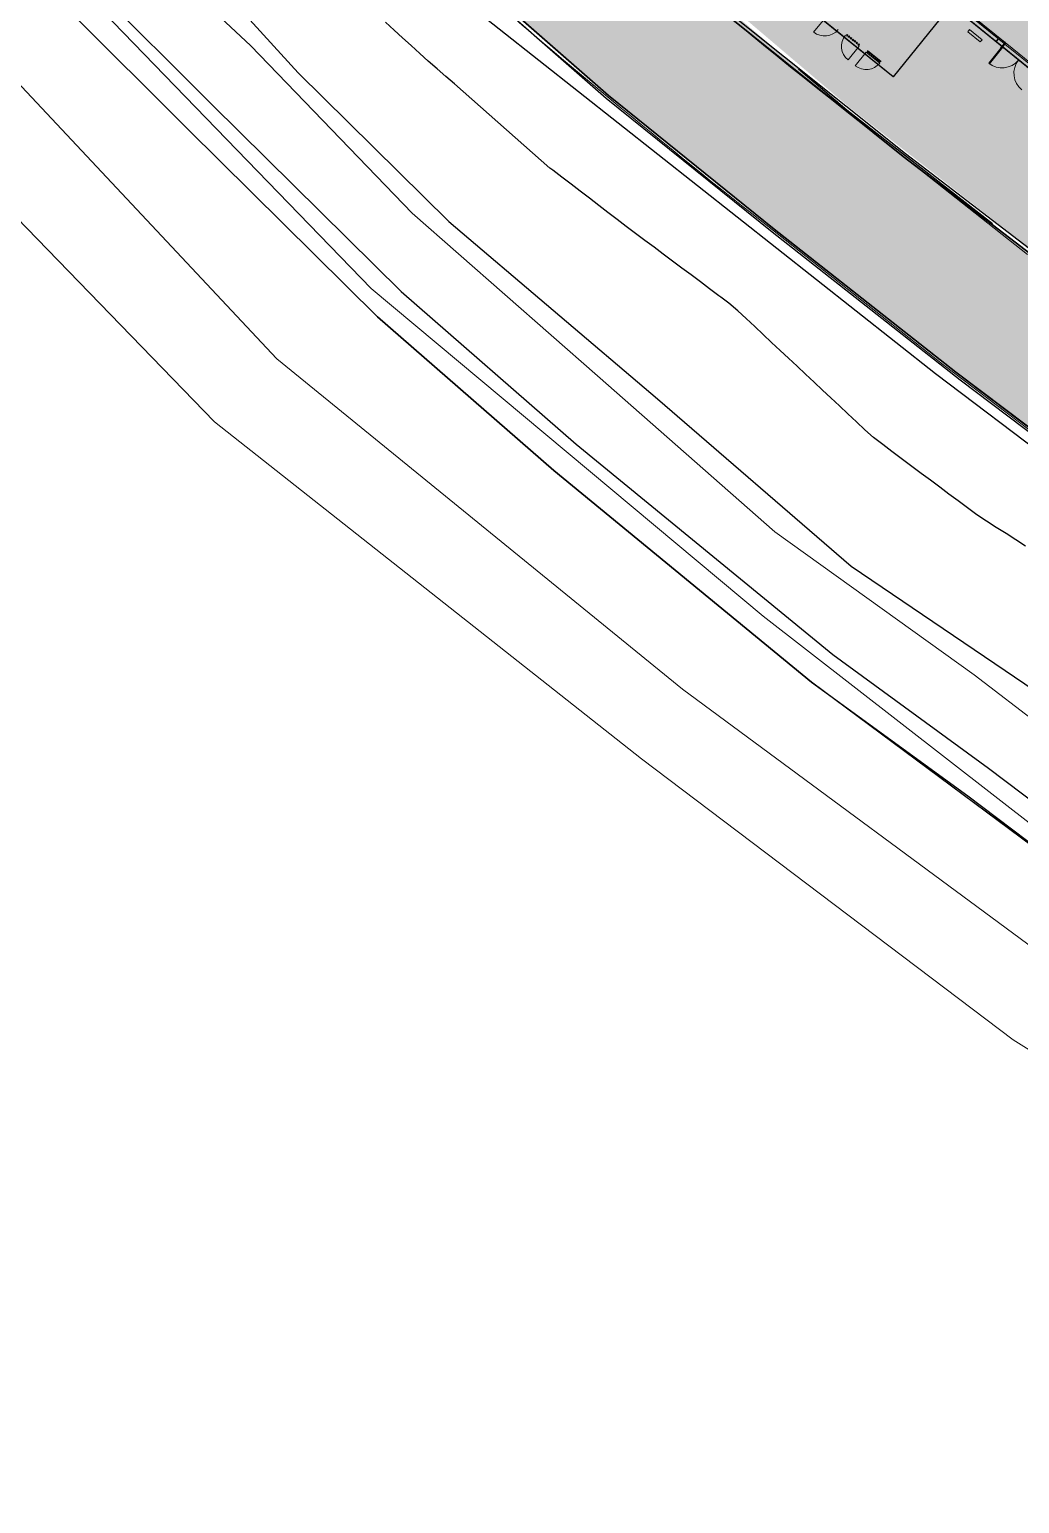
# Model space of a CAD drawing. Header units: metres. Extents: x 3 to 509016, y 4 to 6969473.
# Drawn here: x 507821.2 to 507864, y 6967040.2 to 6967103.9 of the extents above; entities that cross this region are included whole.
import ezdxf

# ---------------------------------------------------------------- set-up
doc = ezdxf.new("R2010")
doc.units = ezdxf.units.M
doc.linetypes.add('ISO-DASHED', pattern=[12, 8, -4])
doc.linetypes.add('ISO-DATUM', pattern=[30, 25, -5])
doc.layers.add('_PROP-BDY', color=6, linetype='Continuous', plot=False)
doc.layers.add('A-DOOR', color=252, linetype='Continuous', lineweight=5, plot=False)
for name, color, linetype, lineweight in [('A-DOOR-FRAM', 252, 'Continuous', 5), ('A-FLOR', 252, 'Continuous', 5), ('A-GLAZ-CWMG', 252, 'Continuous', 5), ('A-WALL', 252, 'Continuous', 5), ('A-WALL-FNSH', 252, 'Continuous', 5), ('D_UG_PIPES', 252, 'EXIST_SWD', 0), ('F-FIRE', 252, 'Continuous', 5)]:
    doc.layers.add(name, color=color, linetype=linetype, lineweight=lineweight)
doc.layers.add('C_HATCH_PR_BUILDING', color=7, linetype='Continuous', true_color=0xffffff)
doc.layers.add('HATCH_PAVEMENT_FOOTPATH', color=7, linetype='Continuous', true_color=0xffe8a3)
for name, color, linetype in [('CIV_BUILDING FOOTPRINT', 252, 'ISO-DATUM'), ('EWS_BATTER TOE', 252, 'Continuous'), ('HATCH_PAVEMENT_CARPARK', 254, 'Continuous'), ('KRB_BACK', 252, 'Continuous'), ('KRB_INV BARRIER [TYPE 1]', 2, 'ISO-DASHED'), ('KRB_LIP', 252, 'Continuous'), ('mga2020bdy', 252, 'Continuous'), ('mga2020DR_UNLINED', 252, 'Continuous'), ('PAV_FOOTPATH', 252, 'Continuous'), ('STRINGS LIP', 60, 'Continuous'), ('TOPO_BANK', 252, 'Continuous'), ('XREF', 7, 'Continuous')]:
    doc.layers.add(name, color=color, linetype=linetype)
doc.styles.get("Standard").update_dxf_attribs({"font": 'ARIALN.TTF'})
doc.linetypes.add('EXIST_SWD', pattern='A,5,-2.5,5,-2,["SWD",Standard,S=2.5,R=0,X=0,Y=-1.25],-8,5,-2.5,5,-2.5', length=37.5)

# ---------------------------------------------------------------- blocks, each defined once
blk = doc.blocks.new('XD_HATCH')
at = {"layer": 'C_HATCH_PR_BUILDING'}
h = blk.add_hatch(color=256, dxfattribs=at)
h.dxf.hatch_style = 1
h.paths.add_polyline_path([(507766.711, 6967255.442), (507736.522, 6967229.203), (507736.707, 6967228.989), (507736.687, 6967228.971), (507782.566, 6967176.226), (507795.661, 6967161.161), (507797.004, 6967162.328), (507817.315, 6967142.708), (507816.19, 6967141.318), (507902.111, 6967071.732), (507911.801, 6967083.72), (507919.918, 6967093.76), (507927.265, 6967102.833), (507888.211, 6967134.462), (507891.102, 6967138.268), (507841.624, 6967217.742), (507824.766, 6967203.095), (507829.311, 6967190.607), (507825.752, 6967187.514), (507795.494, 6967222.404)])
at = {"layer": 'HATCH_PAVEMENT_CARPARK'}
h = blk.add_hatch(color=256, dxfattribs=at)
h.dxf.hatch_style = 1
edge = h.paths.add_edge_path()
edge.add_arc((507820.003, 6967266.085), 90.985, 212.49045, 214.43315, ccw=False)
edge.add_line((507743.26, 6967217.211), (507739.398, 6967223.586))
edge.add_line((507739.398, 6967223.586), (507735.794, 6967229.354))
edge.add_arc((507741.735, 6967233.063), 7.004, 130.40924, 211.97437, ccw=False)
edge.add_line((507737.195, 6967238.395), (507750.654, 6967250.094))
edge.add_line((507750.654, 6967250.094), (507741.05, 6967244.042))
edge.add_line((507741.05, 6967244.042), (507736.887, 6967241.488))
edge.add_line((507736.887, 6967241.488), (507736.596, 6967241.375))
edge.add_line((507736.596, 6967241.375), (507734.55, 6967240.12))
edge.add_line((507734.55, 6967240.12), (507731.321, 6967238.12))
edge.add_line((507731.321, 6967238.12), (507725.641, 6967234.654))
edge.add_line((507725.641, 6967234.654), (507731.043, 6967225.636))
edge.add_line((507731.043, 6967225.636), (507734.314, 6967220.406))
edge.add_line((507734.314, 6967220.406), (507740.71, 6967210.555))
edge.add_arc((507792.018, 6967243.469), 60.957, 212.67978, 223.00419)
edge.add_line((507747.44, 6967201.893), (507760.817, 6967187.542))
edge.add_line((507760.817, 6967187.542), (507809.449, 6967136.334))
edge.add_line((507809.449, 6967136.334), (507818.102, 6967127.228))
edge.add_line((507818.102, 6967127.228), (507823.852, 6967121.378))
edge.add_line((507823.852, 6967121.378), (507824.492, 6967120.745))
edge.add_arc((508006.447, 6967303.151), 257.643, 225.07103, 227.49079)
edge.add_line((507832.355, 6967113.225), (507846.232, 6967101.068))
edge.add_line((507846.232, 6967101.068), (507853.401, 6967095.287))
edge.add_line((507853.401, 6967095.287), (507861.259, 6967089.103))
edge.add_line((507861.259, 6967089.103), (507875.892, 6967078.04))
edge.add_line((507875.892, 6967078.04), (507894.996, 6967066.105))
edge.add_line((507894.996, 6967066.105), (507898.306, 6967064.422))
edge.add_arc((507903.258, 6967076.442), 13, 247.60702, 320.57814)
edge.add_line((507913.301, 6967068.186), (507923.209, 6967080.381))
edge.add_line((507923.209, 6967080.381), (507928.884, 6967087.367))
edge.add_line((507928.884, 6967087.367), (507934.503, 6967094.285))
edge.add_arc((507925.6, 6967101.304), 11.338, 321.74663, 356.9562)
edge.add_arc((507925.051, 6967101.301), 11.886, 357.1121, 390.65111)
edge.add_line((507935.276, 6967107.361), (507928.355, 6967118.419))
edge.add_arc((507932.593, 6967121.072), 5, 172.25039, 212.042, ccw=False)
edge.add_line((507927.638, 6967121.746), (507927.905, 6967123.707))
edge.add_line((507927.905, 6967123.707), (507927.905, 6967123.707))
edge.add_line((507927.905, 6967123.707), (507928.222, 6967126.036))
edge.add_line((507928.222, 6967126.036), (507922.15, 6967126.731))
edge.add_line((507922.15, 6967126.731), (507921.982, 6967124.77))
edge.add_line((507921.982, 6967124.77), (507922.008, 6967120.889))
edge.add_arc((507933.653, 6967120.754), 11.645, 179.33463, 190.50577)
edge.add_arc((507935.181, 6967121.115), 13.214, 190.83947, 200.68044)
edge.add_arc((507934.907, 6967121.234), 13.001, 201.59832, 211.60111)
edge.add_line((507923.833, 6967114.422), (507928.422, 6967107.084))
edge.add_arc((507919.474, 6967101.5), 10.548, 18.52406, 31.96507, ccw=False)
edge.add_line((507929.475, 6967104.851), (507929.787, 6967103.654))
edge.add_line((507929.787, 6967103.654), (507929.949, 6967102.428))
edge.add_arc((507919.973, 6967101.735), 10, -10.20747, 3.97335, ccw=False)
edge.add_arc((507921.309, 6967101.319), 8.612, 334.46201, 350.94223, ccw=False)
edge.add_line((507929.08, 6967097.606), (507928.501, 6967096.513))
edge.add_line((507928.501, 6967096.513), (507927.791, 6967095.501))
edge.add_line((507927.791, 6967095.501), (507924.256, 6967091.166))
edge.add_line((507924.256, 6967091.166), (507918.568, 6967084.191))
edge.add_line((507918.568, 6967084.191), (507911.58, 6967075.614))
edge.add_line((507911.58, 6967075.614), (507910.645, 6967074.541))
edge.add_line((507910.645, 6967074.541), (507910.131, 6967074.048))
edge.add_line((507910.131, 6967074.048), (507909.863, 6967073.813))
edge.add_line((507909.863, 6967073.813), (507909.587, 6967073.587))
edge.add_line((507909.587, 6967073.587), (507909.304, 6967073.367))
edge.add_line((507909.304, 6967073.367), (507909.013, 6967073.157))
edge.add_line((507909.013, 6967073.157), (507908.416, 6967072.764))
edge.add_line((507908.416, 6967072.764), (507907.795, 6967072.408))
edge.add_line((507907.795, 6967072.408), (507907.154, 6967072.091))
edge.add_line((507907.154, 6967072.091), (507906.825, 6967071.948))
edge.add_line((507906.825, 6967071.948), (507906.493, 6967071.814))
edge.add_line((507906.493, 6967071.814), (507905.816, 6967071.577))
edge.add_line((507905.816, 6967071.577), (507905.127, 6967071.382))
edge.add_line((507905.127, 6967071.382), (507904.429, 6967071.208))
edge.add_line((507904.429, 6967071.208), (507903.012, 6967071.034))
edge.add_line((507903.012, 6967071.034), (507901.581, 6967071.056))
edge.add_line((507901.581, 6967071.056), (507900.489, 6967071.127))
edge.add_line((507900.489, 6967071.127), (507899.41, 6967071.292))
edge.add_line((507899.41, 6967071.292), (507898.989, 6967071.383))
edge.add_line((507898.989, 6967071.383), (507898.134, 6967071.614))
edge.add_line((507898.134, 6967071.614), (507897.297, 6967071.904))
edge.add_line((507897.297, 6967071.904), (507895.368, 6967072.947))
edge.add_line((507895.368, 6967072.947), (507879.298, 6967082.987))
edge.add_line((507879.298, 6967082.987), (507866.995, 6967092.289))
edge.add_line((507866.995, 6967092.289), (507856.54, 6967100.453))
edge.add_line((507856.54, 6967100.453), (507836.168, 6967117.777))
edge.add_line((507836.168, 6967117.777), (507828.863, 6967124.875))
edge.add_line((507828.863, 6967124.875), (507821.037, 6967132.845))
edge.add_line((507821.037, 6967132.845), (507813.741, 6967140.457))
edge.add_line((507813.741, 6967140.457), (507815.658, 6967142.761))
edge.add_line((507815.658, 6967142.761), (507797.065, 6967160.683))
edge.add_line((507797.065, 6967160.683), (507795.715, 6967159.508))
edge.add_line((507795.715, 6967159.508), (507754.472, 6967202.936))
edge.add_line((507754.472, 6967202.936), (507751.459, 6967206.268))
edge.add_arc((507819.868, 6967266.093), 90.877, 214.4857, 221.17028, ccw=False)
at = {"layer": 'HATCH_PAVEMENT_FOOTPATH'}
h = blk.add_hatch(color=256, dxfattribs=at)
h.dxf.hatch_style = 1
h.paths.add_polyline_path([(507816.19, 6967141.318), (507817.315, 6967142.708), (507797.004, 6967162.328), (507795.661, 6967161.161), (507782.566, 6967176.226), (507736.687, 6967228.971), (507736.707, 6967228.989), (507736.521, 6967229.201), (507736.245, 6967228.918), (507736.554, 6967228.404), (507736.811, 6967227.975), (507737.068, 6967227.546), (507737.326, 6967227.118), (507737.583, 6967226.689), (507737.846, 6967226.25), (507738.098, 6967225.832), (507738.355, 6967225.403), (507738.613, 6967224.974), (507738.87, 6967224.546), (507739.128, 6967224.117), (507739.435, 6967223.606), (507739.647, 6967223.266), (507739.913, 6967222.842), (507740.178, 6967222.419), (507740.444, 6967221.995), (507740.709, 6967221.571), (507740.974, 6967221.147), (507741.24, 6967220.723), (507741.411, 6967220.45), (507741.505, 6967220.3), (507741.77, 6967219.876), (507742.035, 6967219.452), (507742.301, 6967219.028), (507742.566, 6967218.604), (507742.831, 6967218.18), (507743.096, 6967217.756), (507743.387, 6967217.291), (507743.629, 6967216.913), (507743.901, 6967216.494), (507744.224, 6967216), (507744.45, 6967215.66), (507744.728, 6967215.246), (507745.084, 6967214.723), (507745.292, 6967214.422), (507745.577, 6967214.012), (507745.865, 6967213.604), (507746.155, 6967213.198), (507746.447, 6967212.793), (507746.741, 6967212.39), (507747.038, 6967211.989), (507747.337, 6967211.589), (507747.638, 6967211.19), (507747.941, 6967210.794), (507748.246, 6967210.399), (507748.554, 6967210.006), (507748.863, 6967209.614), (507749.175, 6967209.224), (507749.489, 6967208.836), (507749.805, 6967208.45), (507750.123, 6967208.065), (507750.444, 6967207.683), (507750.766, 6967207.301), (507751.091, 6967206.922), (507751.417, 6967206.545), (507751.571, 6967206.368), (507751.748, 6967206.173), (507752.418, 6967205.431), (507753.089, 6967204.689), (507753.759, 6967203.947), (507754.582, 6967203.038), (507755.112, 6967202.479), (507755.8, 6967201.754), (507756.489, 6967201.029), (507757.178, 6967200.304), (507757.866, 6967199.579), (507758.555, 6967198.854), (507758.732, 6967198.667), (507759.244, 6967198.129), (507759.932, 6967197.404), (507760.621, 6967196.679), (507761.31, 6967195.953), (507761.998, 6967195.228), (507762.687, 6967194.503), (507763.375, 6967193.778), (507764.064, 6967193.053), (507764.753, 6967192.328), (507765.276, 6967191.777), (507765.441, 6967191.603), (507766.13, 6967190.878), (507766.819, 6967190.153), (507767.507, 6967189.428), (507768.196, 6967188.702), (507768.885, 6967187.977), (507769.573, 6967187.252), (507770.262, 6967186.527), (507770.951, 6967185.802), (507771.639, 6967185.077), (507772.328, 6967184.352), (507773.016, 6967183.627), (507773.705, 6967182.902), (507774.394, 6967182.176), (507775.082, 6967181.451), (507775.771, 6967180.726), (507776.46, 6967180.001), (507777.148, 6967179.276), (507777.837, 6967178.551), (507778.526, 6967177.826), (507779.214, 6967177.101), (507779.903, 6967176.376), (507780.591, 6967175.651), (507781.28, 6967174.925), (507781.969, 6967174.2), (507782.657, 6967173.475), (507783.346, 6967172.75), (507784.035, 6967172.025), (507784.723, 6967171.3), (507785.412, 6967170.575), (507786.101, 6967169.85), (507786.789, 6967169.125), (507787.478, 6967168.399), (507788.166, 6967167.674), (507788.855, 6967166.949), (507789.544, 6967166.224), (507790.232, 6967165.499), (507790.921, 6967164.774), (507791.61, 6967164.049), (507792.298, 6967163.324), (507792.987, 6967162.599), (507793.676, 6967161.874), (507794.364, 6967161.148), (507795.053, 6967160.423), (507795.725, 6967159.716), (507796.281, 6967160.199), (507797.07, 6967160.886), (507797.235, 6967160.727), (507797.955, 6967160.033), (507798.675, 6967159.339), (507799.395, 6967158.645), (507800.115, 6967157.951), (507800.835, 6967157.257), (507801.555, 6967156.563), (507802.275, 6967155.869), (507802.995, 6967155.175), (507803.715, 6967154.481), (507804.435, 6967153.787), (507805.155, 6967153.093), (507805.875, 6967152.399), (507806.595, 6967151.705), (507807.315, 6967151.011), (507808.035, 6967150.317), (507808.755, 6967149.623), (507809.475, 6967148.929), (507810.195, 6967148.235), (507810.915, 6967147.541), (507811.635, 6967146.847), (507812.355, 6967146.153), (507813.074, 6967145.459), (507813.794, 6967144.765), (507814.514, 6967144.071), (507815.234, 6967143.377), (507815.861, 6967142.774), (507815.606, 6967142.459), (507814.977, 6967141.681), (507814.348, 6967140.904), (507813.941, 6967140.466), (507814.091, 6967140.308), (507816.88, 6967137.44), (507817.569, 6967136.715), (507818.257, 6967135.99), (507818.946, 6967135.265), (507819.635, 6967134.54), (507820.323, 6967133.815), (507821.145, 6967132.95), (507821.708, 6967132.376), (507822.409, 6967131.662), (507823.11, 6967130.949), (507823.81, 6967130.235), (507824.511, 6967129.521), (507825.211, 6967128.808), (507825.912, 6967128.094), (507826.613, 6967127.381), (507827.313, 6967126.667), (507828.014, 6967125.954), (507828.714, 6967125.24), (507828.968, 6967124.982), (507829.423, 6967124.54), (507830.14, 6967123.843), (507830.858, 6967123.146), (507831.575, 6967122.449), (507832.292, 6967121.752), (507833.009, 6967121.055), (507833.726, 6967120.358), (507834.444, 6967119.662), (507835.161, 6967118.965), (507835.878, 6967118.268), (507836.269, 6967117.888), (507836.608, 6967117.6), (507837.37, 6967116.952), (507838.132, 6967116.304), (507838.893, 6967115.656), (507839.655, 6967115.009), (507840.417, 6967114.361), (507841.179, 6967113.713), (507841.941, 6967113.065), (507842.702, 6967112.417), (507843.464, 6967111.77), (507844.226, 6967111.122), (507844.988, 6967110.474), (507845.75, 6967109.826), (507846.511, 6967109.178), (507847.273, 6967108.531), (507848.035, 6967107.883), (507848.797, 6967107.235), (507849.559, 6967106.587), (507850.32, 6967105.939), (507851.082, 6967105.291), (507851.844, 6967104.644), (507852.606, 6967103.996), (507853.368, 6967103.348), (507854.129, 6967102.7), (507854.891, 6967102.052), (507855.653, 6967101.405), (507856.415, 6967100.757), (507856.635, 6967100.57), (507857.19, 6967100.136), (507857.979, 6967099.52), (507858.767, 6967098.905), (507859.555, 6967098.289), (507860.343, 6967097.674), (507861.131, 6967097.058), (507861.919, 6967096.443), (507862.707, 6967095.827), (507863.496, 6967095.212), (507864.284, 6967094.596), (507865.072, 6967093.981), (507865.86, 6967093.365), (507866.648, 6967092.75), (507867.086, 6967092.408), (507867.439, 6967092.141), (507868.236, 6967091.538), (507869.034, 6967090.935), (507869.832, 6967090.332), (507870.629, 6967089.729), (507871.427, 6967089.126), (507872.225, 6967088.523), (507873.022, 6967087.92), (507873.82, 6967087.317), (507874.618, 6967086.714), (507875.416, 6967086.111), (507876.213, 6967085.508), (507877.011, 6967084.905), (507877.809, 6967084.301), (507878.606, 6967083.698), (507879.394, 6967083.104), (507880.242, 6967082.574), (507881.09, 6967082.045), (507881.938, 6967081.515), (507882.786, 6967080.985), (507883.634, 6967080.455), (507884.482, 6967079.925), (507885.331, 6967079.395), (507886.179, 6967078.865), (507887.027, 6967078.335), (507887.875, 6967077.806), (507888.723, 6967077.276), (507889.571, 6967076.746), (507890.419, 6967076.216), (507890.786, 6967075.987), (507891.267, 6967075.686), (507892.115, 6967075.156), (507892.963, 6967074.626), (507893.811, 6967074.097), (507894.659, 6967073.567), (507895.507, 6967073.037), (507895.932, 6967072.787), (507896.368, 6967072.553), (507896.812, 6967072.337), (507897.264, 6967072.139), (507897.724, 6967071.959), (507898.191, 6967071.798), (507898.393, 6967071.735), (507898.664, 6967071.655), (507899.143, 6967071.532), (507899.625, 6967071.428), (507900.112, 6967071.343), (507900.602, 6967071.277), (507901.094, 6967071.232), (507901.587, 6967071.206), (507902.081, 6967071.2), (507902.575, 6967071.213), (507903.067, 6967071.247), (507903.173, 6967071.258), (507902.299, 6967071.964), (507902.111, 6967071.732)])
blk = doc.blocks.new('25027_BNP_Skygate Play-Sheet - 000101 - SITE PLAN')
at = {"layer": '_PROP-BDY'}
for p, q in [((-2388364, 4033725), (-2421585, 4021829)), ((-2421585, 4021829), (-2439332, 4015057))]:
    blk.add_line(p, q, dxfattribs=at)
at = {"layer": 'A-DOOR'}
for p, q in [((-2406031, 4017761), (-2406277, 4018476)), ((-2407839, 4017138), (-2408085, 4017853)), ((-2408217, 4017008), (-2408464, 4017723)), ((-2407654, 4017176), (-2407701, 4017159)), ((-2407701, 4017159), (-2407685, 4017112)), ((-2407637, 4017128), (-2407654, 4017176)), ((-2407552, 4017211), (-2407599, 4017194)), ((-2407599, 4017194), (-2407583, 4017147)), ((-2407583, 4017147), (-2407535, 4017163)), ((-2407535, 4017163), (-2407552, 4017211)), ((-2407450, 4017246), (-2407497, 4017229)), ((-2407497, 4017229), (-2407481, 4017182)), ((-2407481, 4017182), (-2407434, 4017198)), ((-2407434, 4017198), (-2407450, 4017246)), ((-2407348, 4017281), (-2407395, 4017265)), ((-2407395, 4017265), (-2407379, 4017217)), ((-2407379, 4017217), (-2407332, 4017234)), ((-2407332, 4017234), (-2407348, 4017281)), ((-2407246, 4017316), (-2407293, 4017300)), ((-2407293, 4017300), (-2407277, 4017252)), ((-2407277, 4017252), (-2407230, 4017269)), ((-2407230, 4017269), (-2407246, 4017316)), ((-2407144, 4017351), (-2407192, 4017335)), ((-2407192, 4017335), (-2407175, 4017287)), ((-2407175, 4017287), (-2407128, 4017304)), ((-2407128, 4017304), (-2407144, 4017351)), ((-2408849, 4016764), (-2408896, 4016748)), ((-2408896, 4016748), (-2408880, 4016701)), ((-2408880, 4016701), (-2408832, 4016717)), ((-2408832, 4016717), (-2408849, 4016764)), ((-2408747, 4016799), (-2408794, 4016783)), ((-2408794, 4016783), (-2408778, 4016736)), ((-2408778, 4016736), (-2408731, 4016752)), ((-2408731, 4016752), (-2408747, 4016799)), ((-2408645, 4016834), (-2408692, 4016818)), ((-2408692, 4016818), (-2408676, 4016771)), ((-2408676, 4016771), (-2408629, 4016787)), ((-2408629, 4016787), (-2408645, 4016834)), ((-2408543, 4016869), (-2408590, 4016853)), ((-2408590, 4016853), (-2408574, 4016806)), ((-2408574, 4016806), (-2408527, 4016822)), ((-2408527, 4016822), (-2408543, 4016869)), ((-2408441, 4016904), (-2408489, 4016888)), ((-2408489, 4016888), (-2408472, 4016841)), ((-2408472, 4016841), (-2408425, 4016857)), ((-2408425, 4016857), (-2408441, 4016904)), ((-2408340, 4016939), (-2408387, 4016923)), ((-2408387, 4016923), (-2408371, 4016876)), ((-2408371, 4016876), (-2408323, 4016892)), ((-2408323, 4016892), (-2408340, 4016939)), ((-2408238, 4016975), (-2408285, 4016958)), ((-2408285, 4016958), (-2408269, 4016911)), ((-2408269, 4016911), (-2408221, 4016927)), ((-2408221, 4016927), (-2408238, 4016975)), ((-2407755, 4017141), (-2407803, 4017124)), ((-2407803, 4017124), (-2407786, 4017077)), ((-2407786, 4017077), (-2407739, 4017093)), ((-2407739, 4017093), (-2407755, 4017141)), ((-2407685, 4017112), (-2407637, 4017128)), ((-2411428, 4012770), (-2411466, 4012757)), ((-2411466, 4012757), (-2411166, 4011887)), ((-2411128, 4011900), (-2411428, 4012770)), ((-2411166, 4011887), (-2411128, 4011900))]:
    blk.add_line(p, q, dxfattribs=at)
for centre, radius, start, end in [((-2406031, 4017761), 756, 109.00041, 199.00041), ((-2407839, 4017138), 756, 19.00041, 109.00041), ((-2408217, 4017008), 756, 109.00041, 199.00041), ((-2411128, 4011900), 920, 109.00041, 199.00041), ((-2412870, 4011300), 920, 19.00041, 109.00041)]:
    blk.add_arc(centre, radius, start, end, dxfattribs=at)
at = {"layer": 'A-DOOR-FRAM'}
for p, q in [((-2411113, 4011862), (-2411137, 4011854)), ((-2411113, 4011862), (-2411137, 4011854)), ((-2411137, 4011854), (-2411086, 4011705)), ((-2411134, 4011853), (-2411110, 4011861)), ((-2411134, 4011853), (-2411110, 4011861)), ((-2411084, 4011708), (-2411134, 4011853)), ((-2411107, 4011907), (-2411126, 4011901)), ((-2411107, 4011907), (-2411126, 4011901)), ((-2411126, 4011901), (-2411113, 4011862)), ((-2411113, 4011862), (-2411126, 4011901)), ((-2411124, 4011900), (-2411109, 4011905)), ((-2411124, 4011900), (-2411109, 4011905)), ((-2411110, 4011861), (-2411124, 4011900)), ((-2411124, 4011900), (-2411110, 4011861)), ((-2411105, 4011895), (-2411118, 4011891)), ((-2411105, 4011895), (-2411118, 4011891)), ((-2411118, 4011891), (-2411117, 4011889)), ((-2411117, 4011889), (-2411118, 4011891)), ((-2411117, 4011889), (-2411103, 4011894)), ((-2411117, 4011889), (-2411103, 4011894)), ((-2411109, 4011905), (-2411105, 4011895)), ((-2411105, 4011895), (-2411109, 4011905)), ((-2411103, 4011894), (-2411107, 4011907)), ((-2411107, 4011907), (-2411103, 4011894)), ((-2411086, 4011705), (-2411062, 4011714)), ((-2411086, 4011705), (-2411062, 4011714)), ((-2411061, 4011716), (-2411084, 4011708)), ((-2411061, 4011716), (-2411084, 4011708)), ((-2411062, 4011714), (-2411049, 4011675)), ((-2411049, 4011675), (-2411062, 4011714)), ((-2411047, 4011677), (-2411061, 4011716)), ((-2411061, 4011716), (-2411047, 4011677)), ((-2411049, 4011675), (-2411030, 4011681)), ((-2411049, 4011675), (-2411030, 4011681)), ((-2411034, 4011695), (-2411048, 4011690)), ((-2411034, 4011695), (-2411048, 4011690)), ((-2411048, 4011688), (-2411035, 4011692)), ((-2411048, 4011688), (-2411035, 4011692)), ((-2411048, 4011690), (-2411048, 4011688)), ((-2411048, 4011688), (-2411048, 4011690)), ((-2411032, 4011683), (-2411047, 4011677)), ((-2411032, 4011683), (-2411047, 4011677)), ((-2411035, 4011692), (-2411032, 4011683)), ((-2411032, 4011683), (-2411035, 4011692)), ((-2411030, 4011681), (-2411034, 4011695)), ((-2411034, 4011695), (-2411030, 4011681))]:
    blk.add_line(p, q, dxfattribs=at)
at = {"layer": 'A-FLOR'}
for p, q in [((-2421411, 4021360), (-2411511, 4024905)), ((-2438724, 4014754), (-2421411, 4021360)), ((-2409869, 4019121), (-2419330, 4015733))]:
    blk.add_line(p, q, dxfattribs=at)
at = {"layer": 'A-FLOR', "flags": 128}
blk.add_lwpolyline([(-2411134, 4011986), (-2411122, 4011950), (-2411109, 4011911)], dxfattribs=at)
at = {"layer": 'A-FLOR'}
blk.add_open_spline([(-2411511, 4024905), (-2400296, 4028922), (-2388868, 4032341), (-2377291, 4035145)], degree=3, dxfattribs=at)
blk.add_open_spline([(-2375318, 4029438), (-2379215, 4028499), (-2390855, 4025472), (-2402321, 4021823), (-2409869, 4019121)], degree=3, knots=[-0.75, -0.75, -0.75, -0.75, -0.5, 0, 0, 0, 0], dxfattribs=at)
at = {"layer": 'A-GLAZ-CWMG'}
for p, q in [((-2408220, 4017016), (-2408935, 4016769)), ((-2408187, 4016921), (-2408903, 4016675))]:
    blk.add_line(p, q, dxfattribs=at)
at = {"layer": 'A-WALL'}
for p, q in [((-2374287, 4028800), (-2409744, 4016591)), ((-2372630, 4024982), (-2411063, 4011748)), ((-2372614, 4024935), (-2411047, 4011701)), ((-2409744, 4016591), (-2408442, 4012809)), ((-2408338, 4012845), (-2410789, 4012001)), ((-2412876, 4011282), (-2410822, 4011990)), ((-2411044, 4011692), (-2412808, 4011085)), ((-2411102, 4011735), (-2412794, 4011152)), ((-2411109, 4011911), (-2411129, 4011904)), ((-2411112, 4011890), (-2411047, 4011701)), ((-2411063, 4011748), (-2411095, 4011737)), ((-2410789, 4012001), (-2410822, 4011990)), ((-2410809, 4011983), (-2410822, 4011990)), ((-2410764, 4011851), (-2410809, 4011983)), ((-2410789, 4012001), (-2410795, 4011988)), ((-2410795, 4011988), (-2410750, 4011856))]:
    blk.add_line(p, q, dxfattribs=at)
at = {"layer": 'A-WALL-FNSH'}
for p, q in [((-2411044, 4011692), (-2372611, 4024926)), ((-2411047, 4011701), (-2411044, 4011692))]:
    blk.add_line(p, q, dxfattribs=at)
at = {"layer": 'F-FIRE'}
for p, q in [((-2409792, 4012817), (-2410454, 4012589)), ((-2410415, 4012476), (-2409753, 4012704)), ((-2409753, 4012704), (-2409792, 4012817)), ((-2410454, 4012589), (-2410415, 4012476))]:
    blk.add_line(p, q, dxfattribs=at)
for start, end in [(94.00041, 124.00041), (274.00041, 304.00041)]:
    blk.add_arc((-2410103, 4012647), 60, start, end, dxfattribs=at)
blk = doc.blocks.new('XE_ARCH')
at = {"xscale": 0.001, "yscale": 0.001, "zscale": 0.001, "rotation": 121.996}
blk.add_blockref('25027_BNP_Skygate Play-Sheet - 000101 - SITE PLAN', (509988.126, 6971273.77), dxfattribs=at)
blk = doc.blocks.new('XE_LOT BOUNDARY')
at = {"layer": '_PROP-BDY'}
for p, q in [((507832.682, 6967110.924), (507860.373, 6967089.054)), ((507860.373, 6967089.054), (507875.521, 6967077.591))]:
    blk.add_line(p, q, dxfattribs=at)
blk = doc.blocks.new('XE_SURVEY')
at = {"layer": 'D_UG_PIPES', "flags": 128}
for points in [[(507741.016, 6967200.273), (507747.15, 6967192.291), (507752.549, 6967184.499), (507759.944, 6967176.492), (507766.427, 6967169.447), (507773.421, 6967161.557), (507780.398, 6967154.335), (507787.332, 6967147.004), (507794.664, 6967139.504), (507801.475, 6967132.601), (507808.45, 6967125.472), (507816.205, 6967118.339), (507825.113, 6967108.507), (507830.763, 6967103.224), (507837.747, 6967095.978), (507845.761, 6967088.945), (507853.422, 6967082.201), (507862.041, 6967076.014), (507870.746, 6967069.366), (507880.15, 6967063.579), (507889.541, 6967057.221), (507901.227, 6967052.696), (507905.257, 6967050.845), (507911.912, 6967049.364), (507914.386, 6967050.745), (507920.711, 6967053.97), (507930.606, 6967058.671), (507939.398, 6967065.326), (507941.267, 6967069.526), (507940.877, 6967073.658)], [(507908.319, 6967041.023), (507901.156, 6967044.393), (507883.532, 6967052.311), (507865.913, 6967063.234), (507849.428, 6967075.402), (507831.886, 6967089.689), (507819.758, 6967102.605), (507806.403, 6967117.23), (507792.952, 6967131.789), (507779.254, 6967146.506), (507765.695, 6967161.128), (507752.359, 6967175.722), (507738.578, 6967190.613), (507734.186, 6967195.231)], [(507730.39, 6967192.149), (507734.956, 6967187.093), (507748.424, 6967172.325), (507762.335, 6967157.828), (507776.089, 6967143.52), (507789.792, 6967128.719), (507803.398, 6967114.121), (507817.013, 6967099.51), (507829.191, 6967086.966), (507847.66, 6967072.393), (507863.731, 6967060.243), (507881.366, 6967049.225), (507899.904, 6967040.191)], [(507768.759, 6967163.807), (507782.55, 6967149.274), (507796.255, 6967134.593), (507809.724, 6967120.162), (507823.467, 6967105.637), (507835.978, 6967092.724), (507852.924, 6967078.553), (507868.827, 6967066.212), (507885.411, 6967055.6), (507902.91, 6967047.634), (507908.977, 6967044.532)]]:
    blk.add_lwpolyline(points, dxfattribs=at)
at = {"layer": 'mga2020bdy'}
blk.add_polyline3d([(507930.838, 6967057.836, 2.66), (507915.488, 6967050.24, 2.596), (507903.498, 6967048.557, 2.542), (507893.762, 6967051.462, 2.434), (507887.548, 6967055.187, 2.548), (507870.142, 6967064.468, 2.562), (507855.02, 6967075.71, 2.622), (507843.867, 6967084.849, 2.546), (507836.245, 6967091.495, 2.659), (507828.052, 6967099.593, 2.613), (507822.89, 6967104.75, 2.549)], dxfattribs=at)
at = {"layer": 'mga2020DR_UNLINED'}
for points in [[(507719.655, 6967221.477, 3.001), (507726.83, 6967211.173, 2.942), (507733.314, 6967202.941, 2.908), (507742.556, 6967192.306, 2.95), (507748.036, 6967186.574, 2.922), (507759.449, 6967174.233, 2.823), (507766.835, 6967165.905, 2.91), (507776.754, 6967155.916, 2.926), (507782.976, 6967149.165, 2.841), (507792.845, 6967138.935, 2.836), (507799.31, 6967131.655, 2.706), (507808.649, 6967121.772, 2.696), (507816.116, 6967114.832, 2.686), (507823.987, 6967105.773, 2.549), (507829.108, 6967100.656, 2.613), (507837.266, 6967092.595, 2.659), (507844.835, 6967085.994, 2.546), (507855.938, 6967076.896, 2.622), (507862.665, 6967071.986, 2.527), (507870.951, 6967065.735, 2.562), (507888.287, 6967056.493, 2.548), (507894.371, 6967052.844, 2.434), (507903.927, 6967049.994, 2.542)], [(507718.425, 6967220.62, 3.001), (507725.624, 6967210.28, 2.942), (507732.158, 6967201.984, 2.908), (507741.448, 6967191.296, 2.95), (507746.943, 6967185.547, 2.922), (507758.338, 6967173.226, 2.823), (507765.741, 6967164.879, 2.91), (507775.67, 6967154.879, 2.926), (507781.885, 6967148.136, 2.841), (507791.744, 6967137.916, 2.836), (507798.204, 6967130.642, 2.706), (507807.592, 6967120.707, 2.696), (507815.036, 6967113.788, 2.686), (507822.89, 6967104.75, 2.549), (507828.052, 6967099.593, 2.613), (507836.245, 6967091.495, 2.659), (507843.867, 6967084.849, 2.546), (507855.02, 6967075.71, 2.622), (507861.771, 6967070.782, 2.527), (507870.142, 6967064.468, 2.562), (507887.548, 6967055.187, 2.548), (507893.762, 6967051.462, 2.434), (507903.498, 6967048.557, 2.542)]]:
    blk.add_polyline3d(points, dxfattribs=at)
at = {"layer": 'TOPO_BANK'}
blk.add_polyline3d([(507826.23, 6967109.289, 3.707), (507832.809, 6967102.051, 3.721), (507839.325, 6967095.615, 3.757), (507848.349, 6967087.953, 3.793), (507856.734, 6967080.719, 3.429), (507866.025, 6967074.417, 3.655), (507872.979, 6967068.724, 3.491), (507888.09, 6967058.475, 3.071), (507896.573, 6967054.681, 3.298), (507904.148, 6967052.06, 3.28), (507910.708, 6967051.055, 3.239), (507916.177, 6967052.461, 3.113), (507920.197, 6967054.547, 3.097), (507927.505, 6967060.347, 3.395), (507935.698, 6967066.507, 3.61)], dxfattribs=at)
blk = doc.blocks.new('XD_DESIGN_1')
at = {"layer": 'CIV_BUILDING FOOTPRINT'}
blk.add_lwpolyline([(507766.713, 6967255.443), (507736.521, 6967229.201), (507795.661, 6967161.161), (507797.005, 6967162.329), (507817.315, 6967142.708), (507816.19, 6967141.319), (507902.111, 6967071.732), (507918.73, 6967092.373), (507927.226, 6967102.864), (507888.211, 6967134.463), (507891.284, 6967138.257), (507841.636, 6967217.752), (507824.767, 6967203.096), (507829.281, 6967190.691), (507825.699, 6967187.577), (507766.713, 6967255.443)], dxfattribs=at)
at = {"layer": 'EWS_BATTER TOE'}
blk.add_polyline3d([(507864.27, 6967081.584, 3.628), (507863.847, 6967081.855, 3.618), (507863.425, 6967082.126, 3.607), (507863.003, 6967082.397, 3.597), (507862.581, 6967082.667, 3.587), (507862.164, 6967082.944, 3.579), (507861.762, 6967083.242, 3.58), (507861.36, 6967083.54, 3.581), (507860.959, 6967083.838, 3.582), (507860.557, 6967084.135, 3.583), (507860.156, 6967084.433, 3.584), (507859.754, 6967084.731, 3.585), (507859.353, 6967085.029, 3.586), (507858.951, 6967085.327, 3.587), (507858.599, 6967085.588, 3.588), (507858.486, 6967085.677, 3.588), (507858.091, 6967085.983, 3.589), (507857.696, 6967086.289, 3.591), (507857.32, 6967086.621, 3.602), (507856.954, 6967086.964, 3.619), (507856.587, 6967087.307, 3.636), (507856.221, 6967087.649, 3.653), (507855.855, 6967087.992, 3.67), (507855.488, 6967088.335, 3.686), (507855.122, 6967088.678, 3.703), (507854.755, 6967089.021, 3.72), (507854.389, 6967089.364, 3.737), (507854.022, 6967089.707, 3.754), (507853.656, 6967090.05, 3.77), (507853.29, 6967090.393, 3.787), (507852.923, 6967090.735, 3.804), (507852.557, 6967091.078, 3.821), (507852.19, 6967091.421, 3.837), (507851.824, 6967091.764, 3.854), (507851.445, 6967092.092, 3.864), (507851.089, 6967092.351, 3.861), (507851.008, 6967092.412, 3.86), (507850.607, 6967092.711, 3.857), (507850.206, 6967093.011, 3.853), (507849.806, 6967093.31, 3.849), (507849.405, 6967093.61, 3.846), (507849.004, 6967093.909, 3.842), (507848.603, 6967094.208, 3.838), (507848.202, 6967094.508, 3.835), (507847.801, 6967094.807, 3.831), (507847.4, 6967095.107, 3.827), (507847.002, 6967095.409, 3.825), (507846.605, 6967095.713, 3.823), (507846.207, 6967096.017, 3.821), (507845.81, 6967096.32, 3.82), (507845.413, 6967096.624, 3.818), (507845.015, 6967096.928, 3.816), (507844.618, 6967097.232, 3.814), (507844.221, 6967097.536, 3.812), (507843.823, 6967097.839, 3.811), (507843.7, 6967097.934, 3.81), (507843.321, 6967098.262, 3.809), (507842.947, 6967098.594, 3.807), (507842.573, 6967098.926, 3.806), (507842.199, 6967099.258, 3.804), (507841.823, 6967099.588, 3.802), (507841.448, 6967099.918, 3.8), (507841.072, 6967100.248, 3.797), (507840.696, 6967100.578, 3.795), (507840.321, 6967100.908, 3.793), (507839.945, 6967101.238, 3.79), (507839.569, 6967101.568, 3.788), (507839.194, 6967101.898, 3.786), (507838.818, 6967102.228, 3.784), (507838.442, 6967102.558, 3.781), (507838.069, 6967102.89, 3.78), (507837.699, 6967103.227, 3.781), (507837.329, 6967103.563, 3.782), (507836.96, 6967103.9, 3.782), (507836.59, 6967104.237, 3.783)], dxfattribs=at)
at = {"layer": 'KRB_BACK'}
for points in [[(507851.269, 6967104.806), (507859.071, 6967098.556), (507879.297, 6967083.072), (507895.357, 6967073.028, 0.132227), (507901.59, 6967071.206, 0.232044), (507910.976, 6967075.119), (507927.669, 6967095.587, 0.319901), (507928.295, 6967107.004)], [(507839.772, 6967106.528), (507846.135, 6967100.953), (507853.307, 6967095.17), (507861.435, 6967088.782), (507875.807, 6967077.917), (507876.576, 6967077.436), (507892.109, 6967067.732), (507894.922, 6967065.974), (507898.249, 6967064.283, 0.332888), (507913.417, 6967068.092), (507918.734, 6967074.636), (507923.314, 6967080.273), (507927.109, 6967084.944), (507934.621, 6967094.192)]]:
    blk.add_lwpolyline(points, format="xyb", dxfattribs=at)
at = {"layer": 'KRB_LIP'}
for points in [[(507851.174, 6967104.69), (507858.979, 6967098.438), (507879.212, 6967082.949), (507895.278, 6967072.901, 0.132162), (507901.581, 6967071.056, 0.22822), (507911.091, 6967075.022), (507927.791, 6967095.501, 0.319641), (507928.422, 6967107.084)], [(507832.355, 6967113.225), (507846.232, 6967101.068), (507853.401, 6967095.287), (507861.259, 6967089.103), (507875.89, 6967078.038), (507892.188, 6967067.859), (507894.996, 6967066.105), (507898.306, 6967064.422, 0.329612), (507913.301, 6967068.186), (507915.193, 6967070.515), (507923.209, 6967080.381), (507928.884, 6967087.367), (507934.503, 6967094.285, 0.046332)]]:
    blk.add_lwpolyline(points, format="xyb", dxfattribs=at)
at = {"layer": 'PAV_FOOTPATH'}
blk.add_lwpolyline([(507861.056, 6967104.975), (507858.542, 6967101.871), (507829.4, 6967125.472), (507831.917, 6967128.579), (507861.056, 6967104.975)], dxfattribs=at)
at = {"layer": 'STRINGS LIP', "color": 60, "linetype": 'Continuous', "lineweight": -3}
for points in [[(507879.212, 6967082.949, 4.98), (507858.979, 6967098.438, 4.98), (507851.174, 6967104.69, 4.98)], [(507875.892, 6967078.04, 4.789), (507861.259, 6967089.103, 4.881), (507853.401, 6967095.287, 4.931), (507846.232, 6967101.068, 4.977), (507832.355, 6967113.225, 4.884)]]:
    blk.add_polyline3d(points, dxfattribs=at)
blk = doc.blocks.new('XD_DESIGN_2')
at = {"layer": 'CIV_BUILDING FOOTPRINT'}
blk.add_lwpolyline([(507766.713, 6967255.443), (507736.521, 6967229.201), (507795.661, 6967161.161), (507797.005, 6967162.329), (507817.315, 6967142.708), (507816.19, 6967141.319), (507902.111, 6967071.732), (507918.73, 6967092.373), (507927.226, 6967102.864), (507888.211, 6967134.463), (507891.284, 6967138.257), (507841.636, 6967217.752), (507824.767, 6967203.096), (507829.281, 6967190.691), (507825.699, 6967187.577), (507766.713, 6967255.443)], dxfattribs=at)
at = {"layer": 'EWS_BATTER TOE'}
blk.add_polyline3d([(507864.27, 6967081.584, 3.628), (507863.847, 6967081.855, 3.618), (507863.425, 6967082.126, 3.607), (507863.003, 6967082.397, 3.597), (507862.581, 6967082.667, 3.587), (507862.164, 6967082.944, 3.579), (507861.762, 6967083.242, 3.58), (507861.36, 6967083.54, 3.581), (507860.959, 6967083.838, 3.582), (507860.557, 6967084.135, 3.583), (507860.156, 6967084.433, 3.584), (507859.754, 6967084.731, 3.585), (507859.353, 6967085.029, 3.586), (507858.951, 6967085.327, 3.587), (507858.599, 6967085.588, 3.588), (507858.486, 6967085.677, 3.588), (507858.091, 6967085.983, 3.589), (507857.696, 6967086.289, 3.591), (507857.32, 6967086.621, 3.602), (507856.954, 6967086.964, 3.619), (507856.587, 6967087.307, 3.636), (507856.221, 6967087.649, 3.653), (507855.855, 6967087.992, 3.67), (507855.488, 6967088.335, 3.686), (507855.122, 6967088.678, 3.703), (507854.755, 6967089.021, 3.72), (507854.389, 6967089.364, 3.737), (507854.022, 6967089.707, 3.754), (507853.656, 6967090.05, 3.77), (507853.29, 6967090.393, 3.787), (507852.923, 6967090.735, 3.804), (507852.557, 6967091.078, 3.821), (507852.19, 6967091.421, 3.837), (507851.824, 6967091.764, 3.854), (507851.445, 6967092.092, 3.864), (507851.089, 6967092.351, 3.861), (507851.008, 6967092.412, 3.86), (507850.607, 6967092.711, 3.857), (507850.206, 6967093.011, 3.853), (507849.806, 6967093.31, 3.849), (507849.405, 6967093.61, 3.846), (507849.004, 6967093.909, 3.842), (507848.603, 6967094.208, 3.838), (507848.202, 6967094.508, 3.835), (507847.801, 6967094.807, 3.831), (507847.4, 6967095.107, 3.827), (507847.002, 6967095.409, 3.825), (507846.605, 6967095.713, 3.823), (507846.207, 6967096.017, 3.821), (507845.81, 6967096.32, 3.82), (507845.413, 6967096.624, 3.818), (507845.015, 6967096.928, 3.816), (507844.618, 6967097.232, 3.814), (507844.221, 6967097.536, 3.812), (507843.823, 6967097.839, 3.811), (507843.7, 6967097.934, 3.81), (507843.321, 6967098.262, 3.809), (507842.947, 6967098.594, 3.807), (507842.573, 6967098.926, 3.806), (507842.199, 6967099.258, 3.804), (507841.823, 6967099.588, 3.802), (507841.448, 6967099.918, 3.8), (507841.072, 6967100.248, 3.797), (507840.696, 6967100.578, 3.795), (507840.321, 6967100.908, 3.793), (507839.945, 6967101.238, 3.79), (507839.569, 6967101.568, 3.788), (507839.194, 6967101.898, 3.786), (507838.818, 6967102.228, 3.784), (507838.442, 6967102.558, 3.781), (507838.069, 6967102.89, 3.78), (507837.699, 6967103.227, 3.781), (507837.329, 6967103.563, 3.782), (507836.96, 6967103.9, 3.782), (507836.59, 6967104.237, 3.783)], dxfattribs=at)
at = {"layer": 'KRB_BACK'}
for points in [[(507851.269, 6967104.806), (507859.071, 6967098.556), (507879.297, 6967083.072), (507895.357, 6967073.028, 0.132227), (507901.59, 6967071.206, 0.232044), (507910.976, 6967075.119), (507927.669, 6967095.587, 0.319901), (507928.295, 6967107.004)], [(507839.772, 6967106.528), (507846.135, 6967100.953), (507853.307, 6967095.17), (507861.435, 6967088.782), (507875.807, 6967077.917), (507876.576, 6967077.436), (507892.109, 6967067.732), (507894.922, 6967065.974), (507898.249, 6967064.283, 0.332888), (507913.417, 6967068.092), (507918.734, 6967074.636), (507923.314, 6967080.273), (507927.109, 6967084.944), (507934.621, 6967094.192)]]:
    blk.add_lwpolyline(points, format="xyb", dxfattribs=at)
at = {"layer": 'KRB_LIP'}
for points in [[(507851.174, 6967104.69), (507858.979, 6967098.438), (507879.212, 6967082.949), (507895.278, 6967072.901, 0.132162), (507901.581, 6967071.056, 0.22822), (507911.091, 6967075.022), (507927.791, 6967095.501, 0.319641), (507928.422, 6967107.084)], [(507832.355, 6967113.225), (507846.232, 6967101.068), (507853.401, 6967095.287), (507861.259, 6967089.103), (507875.89, 6967078.038), (507892.188, 6967067.859), (507894.996, 6967066.105), (507898.306, 6967064.422, 0.329612), (507913.301, 6967068.186), (507915.193, 6967070.515), (507923.209, 6967080.381), (507928.884, 6967087.367), (507934.503, 6967094.285, 0.046332)]]:
    blk.add_lwpolyline(points, format="xyb", dxfattribs=at)
at = {"layer": 'PAV_FOOTPATH'}
blk.add_lwpolyline([(507861.056, 6967104.975), (507858.542, 6967101.871), (507829.4, 6967125.472), (507831.917, 6967128.579), (507861.056, 6967104.975)], dxfattribs=at)
at = {"layer": 'STRINGS LIP', "color": 60, "linetype": 'Continuous', "lineweight": -3}
for points in [[(507879.212, 6967082.949, 4.98), (507858.979, 6967098.438, 4.98), (507851.174, 6967104.69, 4.98)], [(507875.892, 6967078.04, 4.789), (507861.259, 6967089.103, 4.881), (507853.401, 6967095.287, 4.931), (507846.232, 6967101.068, 4.977), (507832.355, 6967113.225, 4.884)]]:
    blk.add_polyline3d(points, dxfattribs=at)

msp = doc.modelspace()

# ---------------------------------------------------------------- linework, layer by layer
msp.add_lwpolyline([(507766.713, 6967255.443), (507736.522, 6967229.203), (507795.661, 6967161.161), (507797.005, 6967162.329), (507817.315, 6967142.708), (507816.19, 6967141.319), (507902.084, 6967071.741), (507927.265, 6967102.832), (507888.211, 6967134.463), (507891.284, 6967138.257), (507841.636, 6967217.752), (507824.767, 6967203.096), (507829.281, 6967190.691), (507825.699, 6967187.577), (507766.713, 6967255.443)])
at = {"layer": 'KRB_INV BARRIER [TYPE 1]'}
for points in [[(507836.168, 6967117.777), (507856.54, 6967100.453), (507866.995, 6967092.289), (507879.298, 6967082.987), (507890.706, 6967075.86), (507895.368, 6967072.947), (507897.317, 6967071.955), (507899.409, 6967071.318), (507901.581, 6967071.056), (507904.416, 6967071.287), (507907.125, 6967072.154), (507909.568, 6967073.61), (507911.619, 6967075.582), (507918.634, 6967084.137), (507924.303, 6967091.126), (507927.791, 6967095.501, 0.074254), (507929.08, 6967097.606, 0.072033), (507929.815, 6967099.963, 0.061955), (507929.949, 6967102.428), (507929.475, 6967104.851, 0.058715)], [(507934.539, 6967094.294), (507928.977, 6967087.348), (507923.26, 6967080.396), (507914.498, 6967069.601, -0.055794), (507912.424, 6967067.277, -0.055794), (507909.888, 6967065.469, -0.055794), (507907.014, 6967064.267, -0.055794), (507903.946, 6967063.729, -0.055794), (507900.835, 6967063.884, -0.055794), (507897.835, 6967064.722), (507894.996, 6967066.105), (507892.188, 6967067.859), (507876.656, 6967077.563), (507875.892, 6967078.04), (507861.259, 6967089.103), (507853.401, 6967095.287), (507846.232, 6967101.068), (507832.355, 6967113.225, -0.010559)]]:
    msp.add_lwpolyline(points, format="xyb", dxfattribs=at)

# ---------------------------------------------------------------- block references
for name in ['XD_HATCH', 'XE_ARCH', 'XE_SURVEY']:
    msp.add_blockref(name, (0, 0))
at = {"layer": 'XREF'}
for name in ['XD_HATCH', 'XE_ARCH', 'XE_SURVEY', 'XE_LOT BOUNDARY']:
    msp.add_blockref(name, (0, 0), dxfattribs=at)

# ---------------------------------------------------------------- next in the draw order: block references
msp.add_blockref('XD_DESIGN_1', (0, 0))

# ---------------------------------------------------------------- next in the draw order: block references
msp.add_blockref('XD_DESIGN_2', (0, 0), dxfattribs=at)

doc.saveas('drawing.dxf')
